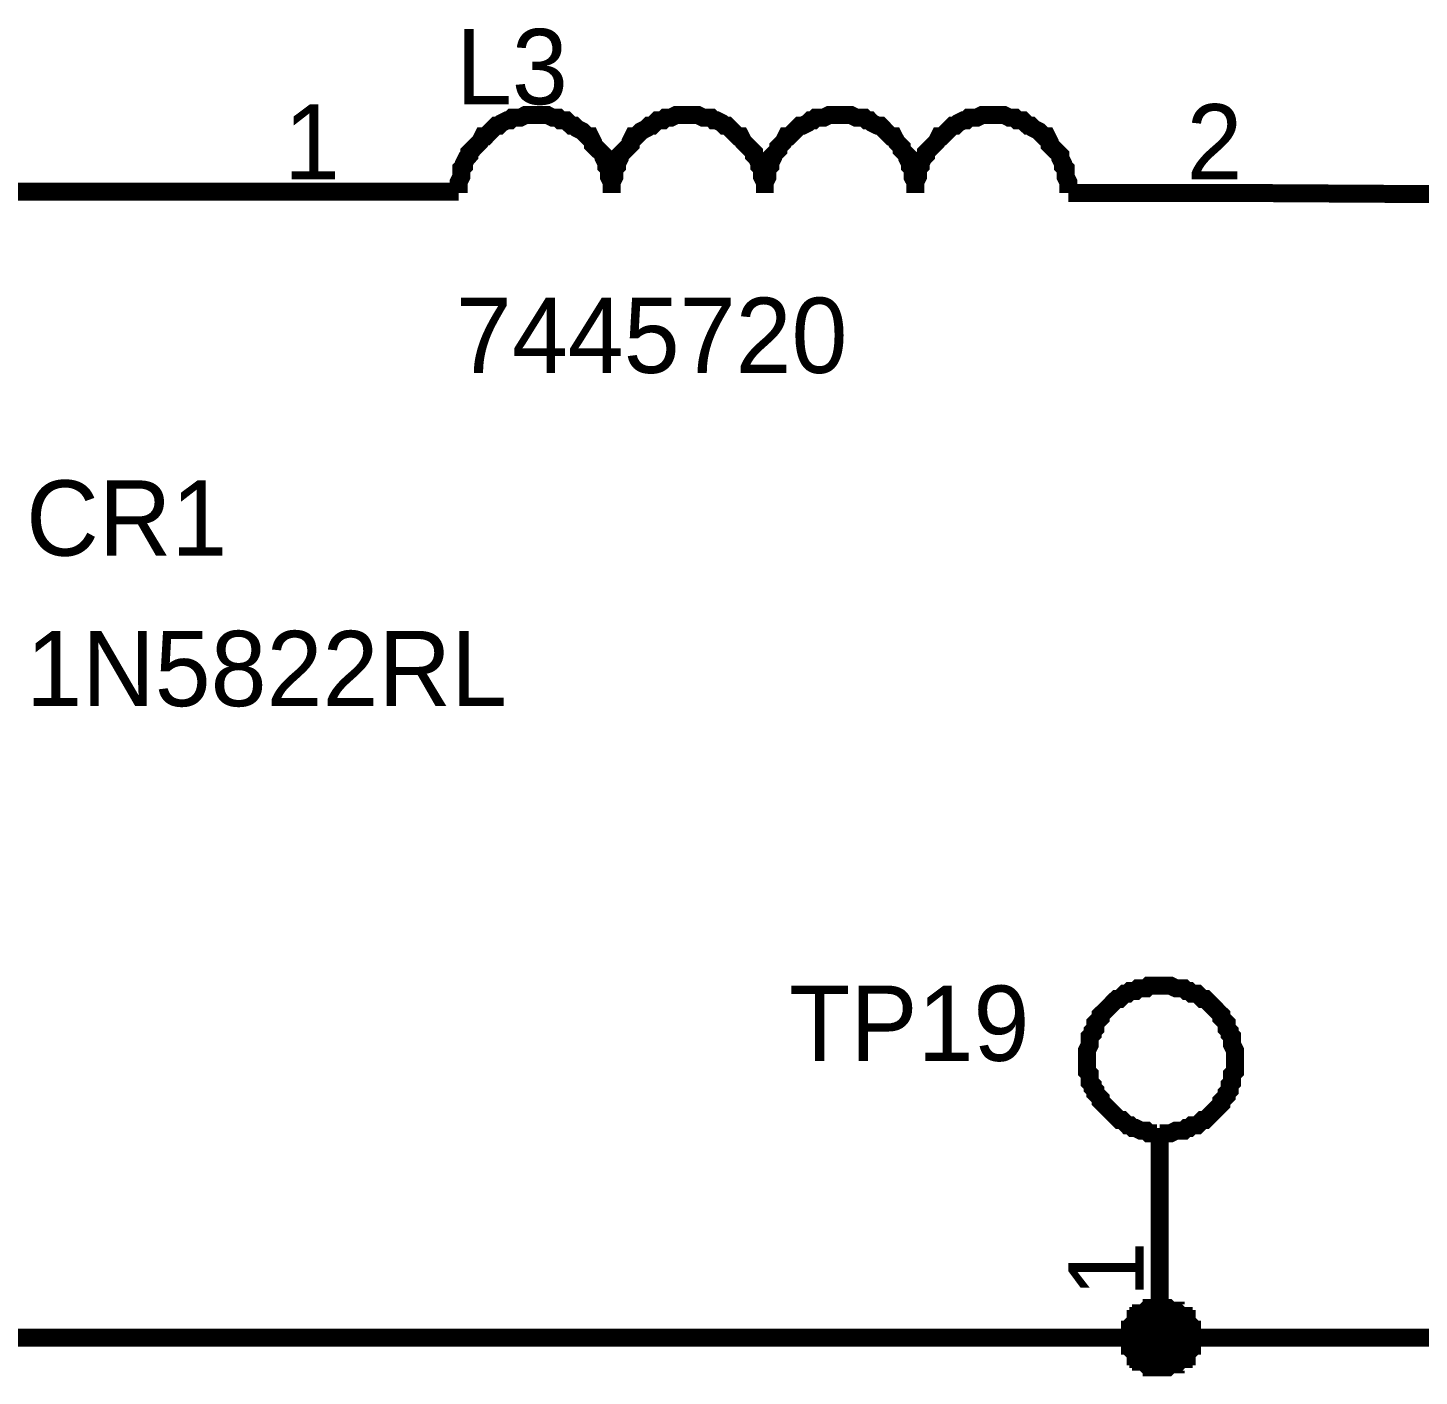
# Model space of a CAD drawing. Header units: millimetres. Extents: x 0 to 800, y 0 to 567.
# Drawn here: x 726.12 to 749.33, y 364.23 to 386.71 of the extents above; entities that cross this region are included whole.
import ezdxf

# ---------------------------------------------------------------- set-up
doc = ezdxf.new("R2010")
doc.units = ezdxf.units.MM
doc.layers.add('Sheet', color=255, linetype='Continuous')

msp = doc.modelspace()

# ---------------------------------------------------------------- linework, layer by layer
at = {"layer": 'Sheet'}
for points, const_width in [([(734.605, 385.259), (734.56, 385.259), (734.47, 385.259), (734.425, 385.259), (734.336, 385.214), (734.291, 385.214), (734.202, 385.214), (734.157, 385.169), (734.112, 385.169), (734.022, 385.124), (733.978, 385.08), (733.933, 385.08), (733.888, 385.035), (733.843, 384.99), (733.798, 384.945), (733.754, 384.9), (733.709, 384.9), (733.664, 384.811), (733.619, 384.766), (733.574, 384.721), (733.53, 384.676), (733.485, 384.632), (733.485, 384.587), (733.44, 384.542), (733.395, 384.452), (733.395, 384.408), (733.35, 384.363), (733.35, 384.273), (733.35, 384.228), (733.306, 384.139), (733.306, 384.094), (733.306, 384.004), (733.306, 383.96)], 0.3), ([(735.859, 383.96), (735.859, 384.004), (735.859, 384.094), (735.859, 384.139), (735.814, 384.228), (735.814, 384.273), (735.814, 384.363), (735.769, 384.408), (735.769, 384.452), (735.725, 384.542), (735.725, 384.587), (735.68, 384.632), (735.635, 384.676), (735.59, 384.721), (735.545, 384.766), (735.545, 384.811), (735.501, 384.9), (735.456, 384.9), (735.411, 384.945), (735.366, 384.99), (735.277, 385.035), (735.232, 385.08), (735.187, 385.08), (735.142, 385.124), (735.097, 385.169), (735.008, 385.169), (734.963, 385.214), (734.918, 385.214), (734.873, 385.214), (734.784, 385.259), (734.739, 385.259), (734.649, 385.259), (734.605, 385.259)], 0.3), ([(734.605, 385.259), (734.605, 385.259), (734.605, 385.259), (734.605, 385.259), (734.605, 385.259), (734.605, 385.259), (734.605, 385.259), (734.605, 385.259), (734.605, 385.259), (734.605, 385.259), (734.605, 385.259), (734.605, 385.259), (734.605, 385.259), (734.605, 385.259), (734.605, 385.259), (734.605, 385.259), (734.605, 385.259), (734.605, 385.259), (734.605, 385.259), (734.605, 385.259), (734.605, 385.259), (734.605, 385.259), (734.605, 385.259), (734.605, 385.259), (734.605, 385.259), (734.605, 385.259), (734.605, 385.259), (734.605, 385.259), (734.605, 385.259), (734.605, 385.259), (734.605, 385.259), (734.605, 385.259), (734.605, 385.259)], 0.3), ([(737.113, 385.259), (737.069, 385.259), (736.979, 385.259), (736.934, 385.259), (736.845, 385.214), (736.8, 385.214), (736.755, 385.214), (736.71, 385.169), (736.621, 385.169), (736.576, 385.124), (736.531, 385.08), (736.486, 385.08), (736.441, 385.035), (736.352, 384.99), (736.307, 384.945), (736.262, 384.9), (736.217, 384.9), (736.173, 384.811), (736.173, 384.766), (736.128, 384.721), (736.083, 384.676), (736.038, 384.632), (735.993, 384.587), (735.993, 384.542), (735.949, 384.452), (735.949, 384.408), (735.904, 384.363), (735.904, 384.273), (735.904, 384.228), (735.859, 384.139), (735.859, 384.094), (735.859, 384.004), (735.859, 383.96)], 0.3), ([(738.413, 383.96), (738.413, 384.004), (738.413, 384.094), (738.413, 384.139), (738.368, 384.228), (738.368, 384.273), (738.368, 384.363), (738.323, 384.408), (738.323, 384.452), (738.278, 384.542), (738.233, 384.587), (738.233, 384.632), (738.189, 384.676), (738.144, 384.721), (738.099, 384.766), (738.054, 384.811), (738.009, 384.9), (737.965, 384.9), (737.92, 384.945), (737.875, 384.99), (737.83, 385.035), (737.785, 385.08), (737.741, 385.08), (737.696, 385.124), (737.606, 385.169), (737.561, 385.169), (737.517, 385.214), (737.427, 385.214), (737.382, 385.214), (737.293, 385.259), (737.248, 385.259), (737.158, 385.259), (737.113, 385.259)], 0.3), ([(737.113, 385.259), (737.113, 385.259), (737.113, 385.259), (737.113, 385.259), (737.113, 385.259), (737.113, 385.259), (737.113, 385.259), (737.113, 385.259), (737.113, 385.259), (737.113, 385.259), (737.113, 385.259), (737.113, 385.259), (737.113, 385.259), (737.113, 385.259), (737.113, 385.259), (737.113, 385.259), (737.113, 385.259), (737.113, 385.259), (737.113, 385.259), (737.113, 385.259), (737.113, 385.259), (737.113, 385.259), (737.113, 385.259), (737.113, 385.259), (737.113, 385.259), (737.113, 385.259), (737.113, 385.259), (737.113, 385.259), (737.113, 385.259), (737.113, 385.259), (737.113, 385.259), (737.113, 385.259), (737.113, 385.259)], 0.3), ([(739.667, 385.259), (739.622, 385.259), (739.533, 385.259), (739.488, 385.259), (739.398, 385.214), (739.353, 385.214), (739.264, 385.214), (739.219, 385.169), (739.174, 385.169), (739.129, 385.124), (739.04, 385.08), (738.995, 385.08), (738.95, 385.035), (738.905, 384.99), (738.861, 384.945), (738.816, 384.9), (738.771, 384.9), (738.726, 384.811), (738.681, 384.766), (738.637, 384.721), (738.637, 384.676), (738.592, 384.632), (738.547, 384.587), (738.547, 384.542), (738.502, 384.452), (738.502, 384.408), (738.457, 384.363), (738.457, 384.273), (738.457, 384.228), (738.413, 384.139), (738.413, 384.094), (738.413, 384.004), (738.413, 383.96)], 0.3), ([(740.921, 383.96), (740.921, 384.004), (740.921, 384.094), (740.921, 384.139), (740.876, 384.228), (740.876, 384.273), (740.876, 384.363), (740.832, 384.408), (740.832, 384.452), (740.787, 384.542), (740.787, 384.587), (740.742, 384.632), (740.697, 384.676), (740.697, 384.721), (740.652, 384.766), (740.608, 384.811), (740.563, 384.9), (740.518, 384.9), (740.473, 384.945), (740.428, 384.99), (740.384, 385.035), (740.339, 385.08), (740.294, 385.08), (740.204, 385.124), (740.16, 385.169), (740.115, 385.169), (740.07, 385.214), (739.981, 385.214), (739.936, 385.214), (739.846, 385.259), (739.801, 385.259), (739.712, 385.259), (739.667, 385.259)], 0.3), ([(739.667, 385.259), (739.667, 385.259), (739.667, 385.259), (739.667, 385.259), (739.667, 385.259), (739.667, 385.259), (739.667, 385.259), (739.667, 385.259), (739.667, 385.259), (739.667, 385.259), (739.667, 385.259), (739.667, 385.259), (739.667, 385.259), (739.667, 385.259), (739.667, 385.259), (739.667, 385.259), (739.667, 385.259), (739.667, 385.259), (739.667, 385.259), (739.667, 385.259), (739.667, 385.259), (739.667, 385.259), (739.667, 385.259), (739.667, 385.259), (739.667, 385.259), (739.667, 385.259), (739.667, 385.259), (739.667, 385.259), (739.667, 385.259), (739.667, 385.259), (739.667, 385.259), (739.667, 385.259), (739.667, 385.259)], 0.3), ([(742.22, 385.259), (742.176, 385.259), (742.086, 385.259), (742.041, 385.259), (741.952, 385.214), (741.907, 385.214), (741.817, 385.214), (741.772, 385.169), (741.728, 385.169), (741.638, 385.124), (741.593, 385.08), (741.548, 385.08), (741.504, 385.035), (741.459, 384.99), (741.414, 384.945), (741.369, 384.9), (741.324, 384.9), (741.28, 384.811), (741.235, 384.766), (741.19, 384.721), (741.145, 384.676), (741.1, 384.632), (741.1, 384.587), (741.056, 384.542), (741.011, 384.452), (741.011, 384.408), (740.966, 384.363), (740.966, 384.273), (740.966, 384.228), (740.921, 384.139), (740.921, 384.094), (740.921, 384.004), (740.921, 383.96)], 0.3), ([(743.475, 383.96), (743.475, 384.004), (743.475, 384.094), (743.475, 384.139), (743.43, 384.228), (743.43, 384.273), (743.43, 384.363), (743.385, 384.408), (743.385, 384.452), (743.34, 384.542), (743.34, 384.587), (743.296, 384.632), (743.251, 384.676), (743.206, 384.721), (743.161, 384.766), (743.161, 384.811), (743.116, 384.9), (743.072, 384.9), (743.027, 384.945), (742.982, 384.99), (742.892, 385.035), (742.848, 385.08), (742.803, 385.08), (742.758, 385.124), (742.713, 385.169), (742.624, 385.169), (742.579, 385.214), (742.534, 385.214), (742.489, 385.214), (742.4, 385.259), (742.355, 385.259), (742.265, 385.259), (742.22, 385.259)], 0.3), ([(742.22, 385.259), (742.22, 385.259), (742.22, 385.259), (742.22, 385.259), (742.22, 385.259), (742.22, 385.259), (742.22, 385.259), (742.22, 385.259), (742.22, 385.259), (742.22, 385.259), (742.22, 385.259), (742.22, 385.259), (742.22, 385.259), (742.22, 385.259), (742.22, 385.259), (742.22, 385.259), (742.22, 385.259), (742.22, 385.259), (742.22, 385.259), (742.22, 385.259), (742.22, 385.259), (742.22, 385.259), (742.22, 385.259), (742.22, 385.259), (742.22, 385.259), (742.22, 385.259), (742.22, 385.259), (742.22, 385.259), (742.22, 385.259), (742.22, 385.259), (742.22, 385.259), (742.22, 385.259), (742.22, 385.259)], 0.3), ([(724.01, 383.982), (730.774, 383.982)], 0.3), ([(733.306, 383.982), (730.774, 383.982)], 0.3), ([(743.475, 383.96), (746.028, 383.96)], 0.3), ([(746.028, 383.96), (761.036, 383.87), (761.036, 373.253)], 0.3), ([(705.665, 378.898), (718.029, 378.898), (718.029, 364.876), (744.998, 364.876), (754.406, 364.876)], 0.3), ([(744.998, 370.744), (744.953, 370.744), (744.864, 370.744), (744.819, 370.744), (744.774, 370.7), (744.684, 370.7), (744.64, 370.7), (744.595, 370.655), (744.505, 370.655), (744.46, 370.61), (744.416, 370.61), (744.371, 370.565), (744.326, 370.52), (744.281, 370.52), (744.236, 370.476), (744.192, 370.431), (744.147, 370.386), (744.102, 370.341), (744.057, 370.296), (744.012, 370.252), (744.012, 370.207), (743.968, 370.162), (743.923, 370.117), (743.923, 370.028), (743.878, 369.983), (743.878, 369.938), (743.833, 369.893), (743.833, 369.804), (743.833, 369.759), (743.788, 369.669), (743.788, 369.624), (743.788, 369.535), (743.788, 369.49)], 0.3), ([(746.252, 369.49), (746.252, 369.535), (746.252, 369.624), (746.252, 369.669), (746.207, 369.759), (746.207, 369.804), (746.207, 369.893), (746.163, 369.938), (746.163, 369.983), (746.118, 370.028), (746.118, 370.117), (746.073, 370.162), (746.028, 370.207), (746.028, 370.252), (745.983, 370.296), (745.939, 370.341), (745.894, 370.386), (745.849, 370.431), (745.804, 370.476), (745.76, 370.52), (745.715, 370.52), (745.67, 370.565), (745.625, 370.61), (745.536, 370.61), (745.491, 370.655), (745.446, 370.655), (745.401, 370.7), (745.312, 370.7), (745.267, 370.7), (745.177, 370.744), (745.132, 370.744), (745.043, 370.744), (744.998, 370.744)], 0.3), ([(743.788, 369.49), (743.788, 369.445), (743.788, 369.356), (743.788, 369.311), (743.833, 369.266), (743.833, 369.221), (743.833, 369.132), (743.878, 369.087), (743.878, 369.042), (743.923, 368.997), (743.923, 368.952), (743.968, 368.908), (744.012, 368.863), (744.012, 368.818), (744.057, 368.773), (744.102, 368.728), (744.147, 368.684), (744.192, 368.639), (744.236, 368.594), (744.281, 368.549), (744.326, 368.505), (744.371, 368.505), (744.416, 368.46), (744.46, 368.415), (744.505, 368.415), (744.55, 368.37), (744.595, 368.37), (744.684, 368.325), (744.729, 368.325), (744.774, 368.325), (744.819, 368.281), (744.908, 368.281), (744.953, 368.281)], 0.3), ([(744.998, 368.281), (745.043, 368.281), (745.132, 368.281), (745.177, 368.281), (745.267, 368.325), (745.312, 368.325), (745.401, 368.325), (745.446, 368.37), (745.491, 368.37), (745.536, 368.415), (745.625, 368.415), (745.67, 368.46), (745.715, 368.505), (745.76, 368.505), (745.804, 368.549), (745.849, 368.594), (745.894, 368.639), (745.939, 368.684), (745.983, 368.728), (746.028, 368.773), (746.028, 368.818), (746.073, 368.863), (746.118, 368.908), (746.118, 368.952), (746.163, 368.997), (746.163, 369.087), (746.207, 369.132), (746.207, 369.176), (746.207, 369.266), (746.252, 369.311), (746.252, 369.356), (746.252, 369.445), (746.252, 369.49)], 0.3), ([(744.998, 368.37), (744.998, 364.876)], 0.3), ([(744.505, 364.876), (744.505, 364.921), (744.505, 364.921), (744.505, 364.965), (744.505, 364.965), (744.505, 365.01), (744.55, 365.01), (744.55, 365.055), (744.55, 365.055), (744.55, 365.1), (744.55, 365.1), (744.595, 365.145), (744.595, 365.145), (744.595, 365.189), (744.64, 365.189), (744.64, 365.189), (744.64, 365.234), (744.684, 365.234), (744.684, 365.234), (744.684, 365.279), (744.729, 365.279), (744.729, 365.279), (744.774, 365.324), (744.774, 365.324), (744.819, 365.324), (744.819, 365.324), (744.864, 365.324), (744.864, 365.369), (744.908, 365.369), (744.908, 365.369), (744.953, 365.369), (744.953, 365.369), (744.998, 365.369)], 0.3), ([(744.505, 364.876), (744.505, 364.921), (744.505, 364.921), (744.505, 364.965), (744.505, 364.965), (744.505, 365.01), (744.55, 365.01), (744.55, 365.055), (744.55, 365.055), (744.55, 365.1), (744.55, 365.1), (744.595, 365.145), (744.595, 365.145), (744.595, 365.189), (744.64, 365.189), (744.64, 365.189), (744.64, 365.234), (744.684, 365.234), (744.684, 365.234), (744.684, 365.279), (744.729, 365.279), (744.729, 365.279), (744.774, 365.324), (744.774, 365.324), (744.819, 365.324), (744.819, 365.324), (744.864, 365.324), (744.864, 365.369), (744.908, 365.369), (744.908, 365.369), (744.953, 365.369), (744.953, 365.369), (744.998, 365.369)], 0.3), ([(744.505, 364.876), (744.505, 364.921), (744.505, 364.921), (744.505, 364.965), (744.505, 364.965), (744.505, 365.01), (744.55, 365.01), (744.55, 365.055), (744.55, 365.055), (744.55, 365.1), (744.55, 365.1), (744.595, 365.145), (744.595, 365.145), (744.595, 365.189), (744.64, 365.189), (744.64, 365.189), (744.64, 365.234), (744.684, 365.234), (744.684, 365.234), (744.684, 365.279), (744.729, 365.279), (744.729, 365.279), (744.774, 365.324), (744.774, 365.324), (744.819, 365.324), (744.819, 365.324), (744.864, 365.324), (744.864, 365.369), (744.908, 365.369), (744.908, 365.369), (744.953, 365.369), (744.953, 365.369), (744.998, 365.369)], 0.3), ([(744.505, 364.876), (744.505, 364.921), (744.505, 364.921), (744.505, 364.965), (744.505, 364.965), (744.505, 365.01), (744.55, 365.01), (744.55, 365.055), (744.55, 365.055), (744.55, 365.1), (744.55, 365.1), (744.595, 365.145), (744.595, 365.145), (744.595, 365.189), (744.64, 365.189), (744.64, 365.189), (744.64, 365.234), (744.684, 365.234), (744.684, 365.234), (744.684, 365.279), (744.729, 365.279), (744.729, 365.279), (744.774, 365.324), (744.774, 365.324), (744.819, 365.324), (744.819, 365.324), (744.864, 365.324), (744.864, 365.369), (744.908, 365.369), (744.908, 365.369), (744.953, 365.369), (744.953, 365.369), (744.998, 365.369)], 0.3), ([(744.505, 364.876), (744.505, 364.921), (744.505, 364.921), (744.505, 364.965), (744.505, 364.965), (744.505, 365.01), (744.55, 365.01), (744.55, 365.055), (744.55, 365.055), (744.55, 365.1), (744.55, 365.1), (744.595, 365.145), (744.595, 365.145), (744.595, 365.189), (744.64, 365.189), (744.64, 365.189), (744.64, 365.234), (744.684, 365.234), (744.684, 365.234), (744.684, 365.279), (744.729, 365.279), (744.729, 365.279), (744.774, 365.324), (744.774, 365.324), (744.819, 365.324), (744.819, 365.324), (744.864, 365.324), (744.864, 365.369), (744.908, 365.369), (744.908, 365.369), (744.953, 365.369), (744.953, 365.369), (744.998, 365.369)], 0.3), ([(744.998, 365.369), (744.998, 365.369)], 0.3), ([(744.998, 365.369), (745.043, 365.369), (745.043, 365.369), (745.088, 365.369), (745.132, 365.369), (745.132, 365.369), (745.177, 365.324), (745.177, 365.324), (745.222, 365.324), (745.222, 365.324), (745.267, 365.324), (745.267, 365.279), (745.312, 365.279), (745.312, 365.279), (745.356, 365.234), (745.356, 365.234), (745.401, 365.234), (745.401, 365.189), (745.401, 365.189), (745.446, 365.189), (745.446, 365.145), (745.446, 365.145), (745.491, 365.1), (745.491, 365.1), (745.491, 365.055), (745.491, 365.055), (745.491, 365.01), (745.536, 365.01), (745.536, 364.965), (745.536, 364.965), (745.536, 364.921), (745.536, 364.921), (745.536, 364.876)], 0.3), ([(744.998, 365.369), (744.998, 365.369)], 0.3), ([(744.998, 365.369), (745.043, 365.369), (745.043, 365.369), (745.088, 365.369), (745.132, 365.369), (745.132, 365.369), (745.177, 365.324), (745.177, 365.324), (745.222, 365.324), (745.222, 365.324), (745.267, 365.324), (745.267, 365.279), (745.312, 365.279), (745.312, 365.279), (745.356, 365.234), (745.356, 365.234), (745.401, 365.234), (745.401, 365.189), (745.401, 365.189), (745.446, 365.189), (745.446, 365.145), (745.446, 365.145), (745.491, 365.1), (745.491, 365.1), (745.491, 365.055), (745.491, 365.055), (745.491, 365.01), (745.536, 365.01), (745.536, 364.965), (745.536, 364.965), (745.536, 364.921), (745.536, 364.921), (745.536, 364.876)], 0.3), ([(744.998, 365.369), (744.998, 365.369)], 0.3), ([(744.998, 365.369), (745.043, 365.369), (745.043, 365.369), (745.088, 365.369), (745.132, 365.369), (745.132, 365.369), (745.177, 365.324), (745.177, 365.324), (745.222, 365.324), (745.222, 365.324), (745.267, 365.324), (745.267, 365.279), (745.312, 365.279), (745.312, 365.279), (745.356, 365.234), (745.356, 365.234), (745.401, 365.234), (745.401, 365.189), (745.401, 365.189), (745.446, 365.189), (745.446, 365.145), (745.446, 365.145), (745.491, 365.1), (745.491, 365.1), (745.491, 365.055), (745.491, 365.055), (745.491, 365.01), (745.536, 365.01), (745.536, 364.965), (745.536, 364.965), (745.536, 364.921), (745.536, 364.921), (745.536, 364.876)], 0.3), ([(744.998, 365.369), (744.998, 365.369)], 0.3), ([(744.998, 365.369), (745.043, 365.369), (745.043, 365.369), (745.088, 365.369), (745.132, 365.369), (745.132, 365.369), (745.177, 365.324), (745.177, 365.324), (745.222, 365.324), (745.222, 365.324), (745.267, 365.324), (745.267, 365.279), (745.312, 365.279), (745.312, 365.279), (745.356, 365.234), (745.356, 365.234), (745.401, 365.234), (745.401, 365.189), (745.401, 365.189), (745.446, 365.189), (745.446, 365.145), (745.446, 365.145), (745.491, 365.1), (745.491, 365.1), (745.491, 365.055), (745.491, 365.055), (745.491, 365.01), (745.536, 365.01), (745.536, 364.965), (745.536, 364.965), (745.536, 364.921), (745.536, 364.921), (745.536, 364.876)], 0.3), ([(744.998, 365.369), (744.998, 365.369)], 0.3), ([(744.998, 365.369), (745.043, 365.369), (745.043, 365.369), (745.088, 365.369), (745.132, 365.369), (745.132, 365.369), (745.177, 365.324), (745.177, 365.324), (745.222, 365.324), (745.222, 365.324), (745.267, 365.324), (745.267, 365.279), (745.312, 365.279), (745.312, 365.279), (745.356, 365.234), (745.356, 365.234), (745.401, 365.234), (745.401, 365.189), (745.401, 365.189), (745.446, 365.189), (745.446, 365.145), (745.446, 365.145), (745.491, 365.1), (745.491, 365.1), (745.491, 365.055), (745.491, 365.055), (745.491, 365.01), (745.536, 365.01), (745.536, 364.965), (745.536, 364.965), (745.536, 364.921), (745.536, 364.921), (745.536, 364.876)], 0.3), ([(744.505, 364.876), (744.505, 364.921), (744.505, 364.921), (744.505, 364.965), (744.505, 364.965), (744.505, 365.01), (744.55, 365.01), (744.55, 365.055), (744.55, 365.055), (744.55, 365.1), (744.55, 365.1), (744.595, 365.145), (744.595, 365.145), (744.595, 365.189), (744.64, 365.189), (744.64, 365.189), (744.64, 365.234), (744.684, 365.234), (744.684, 365.234), (744.684, 365.279), (744.729, 365.279), (744.729, 365.279), (744.774, 365.324), (744.774, 365.324), (744.819, 365.324), (744.819, 365.324), (744.864, 365.324), (744.864, 365.369), (744.908, 365.369), (744.908, 365.369), (744.953, 365.369), (744.953, 365.369), (744.998, 365.369)], 0.0991), ([(744.505, 364.876), (744.505, 364.921), (744.505, 364.921), (744.505, 364.965), (744.505, 364.965), (744.505, 365.01), (744.55, 365.01), (744.55, 365.055), (744.55, 365.055), (744.55, 365.1), (744.55, 365.1), (744.595, 365.145), (744.595, 365.145), (744.595, 365.189), (744.64, 365.189), (744.64, 365.189), (744.64, 365.234), (744.684, 365.234), (744.684, 365.234), (744.684, 365.279), (744.729, 365.279), (744.729, 365.279), (744.774, 365.324), (744.774, 365.324), (744.819, 365.324), (744.819, 365.324), (744.864, 365.324), (744.864, 365.369), (744.908, 365.369), (744.908, 365.369), (744.953, 365.369), (744.953, 365.369), (744.998, 365.369)], 0.0991), ([(744.505, 364.876), (744.505, 364.921), (744.505, 364.921), (744.505, 364.965), (744.505, 364.965), (744.505, 365.01), (744.55, 365.01), (744.55, 365.055), (744.55, 365.055), (744.55, 365.1), (744.55, 365.1), (744.595, 365.145), (744.595, 365.145), (744.595, 365.189), (744.64, 365.189), (744.64, 365.189), (744.64, 365.234), (744.684, 365.234), (744.684, 365.234), (744.684, 365.279), (744.729, 365.279), (744.729, 365.279), (744.774, 365.324), (744.774, 365.324), (744.819, 365.324), (744.819, 365.324), (744.864, 365.324), (744.864, 365.369), (744.908, 365.369), (744.908, 365.369), (744.953, 365.369), (744.953, 365.369), (744.998, 365.369)], 0.0991), ([(744.505, 364.876), (744.505, 364.921), (744.505, 364.921), (744.505, 364.965), (744.505, 364.965), (744.505, 365.01), (744.55, 365.01), (744.55, 365.055), (744.55, 365.055), (744.55, 365.1), (744.55, 365.1), (744.595, 365.145), (744.595, 365.145), (744.595, 365.189), (744.64, 365.189), (744.64, 365.189), (744.64, 365.234), (744.684, 365.234), (744.684, 365.234), (744.684, 365.279), (744.729, 365.279), (744.729, 365.279), (744.774, 365.324), (744.774, 365.324), (744.819, 365.324), (744.819, 365.324), (744.864, 365.324), (744.864, 365.369), (744.908, 365.369), (744.908, 365.369), (744.953, 365.369), (744.953, 365.369), (744.998, 365.369)], 0.0991), ([(744.505, 364.876), (744.505, 364.921), (744.505, 364.921), (744.505, 364.965), (744.505, 364.965), (744.505, 365.01), (744.55, 365.01), (744.55, 365.055), (744.55, 365.055), (744.55, 365.1), (744.55, 365.1), (744.595, 365.145), (744.595, 365.145), (744.595, 365.189), (744.64, 365.189), (744.64, 365.189), (744.64, 365.234), (744.684, 365.234), (744.684, 365.234), (744.684, 365.279), (744.729, 365.279), (744.729, 365.279), (744.774, 365.324), (744.774, 365.324), (744.819, 365.324), (744.819, 365.324), (744.864, 365.324), (744.864, 365.369), (744.908, 365.369), (744.908, 365.369), (744.953, 365.369), (744.953, 365.369), (744.998, 365.369)], 0.0991), ([(744.998, 365.369), (744.998, 365.369)], 0.0991), ([(744.998, 365.369), (745.043, 365.369), (745.043, 365.369), (745.088, 365.369), (745.132, 365.369), (745.132, 365.369), (745.177, 365.324), (745.177, 365.324), (745.222, 365.324), (745.222, 365.324), (745.267, 365.324), (745.267, 365.279), (745.312, 365.279), (745.312, 365.279), (745.356, 365.234), (745.356, 365.234), (745.401, 365.234), (745.401, 365.189), (745.401, 365.189), (745.446, 365.189), (745.446, 365.145), (745.446, 365.145), (745.491, 365.1), (745.491, 365.1), (745.491, 365.055), (745.491, 365.055), (745.491, 365.01), (745.536, 365.01), (745.536, 364.965), (745.536, 364.965), (745.536, 364.921), (745.536, 364.921), (745.536, 364.876)], 0.0991), ([(744.998, 365.369), (744.998, 365.369)], 0.0991), ([(744.998, 365.369), (745.043, 365.369), (745.043, 365.369), (745.088, 365.369), (745.132, 365.369), (745.132, 365.369), (745.177, 365.324), (745.177, 365.324), (745.222, 365.324), (745.222, 365.324), (745.267, 365.324), (745.267, 365.279), (745.312, 365.279), (745.312, 365.279), (745.356, 365.234), (745.356, 365.234), (745.401, 365.234), (745.401, 365.189), (745.401, 365.189), (745.446, 365.189), (745.446, 365.145), (745.446, 365.145), (745.491, 365.1), (745.491, 365.1), (745.491, 365.055), (745.491, 365.055), (745.491, 365.01), (745.536, 365.01), (745.536, 364.965), (745.536, 364.965), (745.536, 364.921), (745.536, 364.921), (745.536, 364.876)], 0.0991), ([(744.998, 365.369), (744.998, 365.369)], 0.0991), ([(744.998, 365.369), (745.043, 365.369), (745.043, 365.369), (745.088, 365.369), (745.132, 365.369), (745.132, 365.369), (745.177, 365.324), (745.177, 365.324), (745.222, 365.324), (745.222, 365.324), (745.267, 365.324), (745.267, 365.279), (745.312, 365.279), (745.312, 365.279), (745.356, 365.234), (745.356, 365.234), (745.401, 365.234), (745.401, 365.189), (745.401, 365.189), (745.446, 365.189), (745.446, 365.145), (745.446, 365.145), (745.491, 365.1), (745.491, 365.1), (745.491, 365.055), (745.491, 365.055), (745.491, 365.01), (745.536, 365.01), (745.536, 364.965), (745.536, 364.965), (745.536, 364.921), (745.536, 364.921), (745.536, 364.876)], 0.0991), ([(744.998, 365.369), (744.998, 365.369)], 0.0991), ([(744.998, 365.369), (745.043, 365.369), (745.043, 365.369), (745.088, 365.369), (745.132, 365.369), (745.132, 365.369), (745.177, 365.324), (745.177, 365.324), (745.222, 365.324), (745.222, 365.324), (745.267, 365.324), (745.267, 365.279), (745.312, 365.279), (745.312, 365.279), (745.356, 365.234), (745.356, 365.234), (745.401, 365.234), (745.401, 365.189), (745.401, 365.189), (745.446, 365.189), (745.446, 365.145), (745.446, 365.145), (745.491, 365.1), (745.491, 365.1), (745.491, 365.055), (745.491, 365.055), (745.491, 365.01), (745.536, 365.01), (745.536, 364.965), (745.536, 364.965), (745.536, 364.921), (745.536, 364.921), (745.536, 364.876)], 0.0991), ([(744.998, 365.369), (744.998, 365.369)], 0.0991), ([(744.998, 365.369), (745.043, 365.369), (745.043, 365.369), (745.088, 365.369), (745.132, 365.369), (745.132, 365.369), (745.177, 365.324), (745.177, 365.324), (745.222, 365.324), (745.222, 365.324), (745.267, 365.324), (745.267, 365.279), (745.312, 365.279), (745.312, 365.279), (745.356, 365.234), (745.356, 365.234), (745.401, 365.234), (745.401, 365.189), (745.401, 365.189), (745.446, 365.189), (745.446, 365.145), (745.446, 365.145), (745.491, 365.1), (745.491, 365.1), (745.491, 365.055), (745.491, 365.055), (745.491, 365.01), (745.536, 365.01), (745.536, 364.965), (745.536, 364.965), (745.536, 364.921), (745.536, 364.921), (745.536, 364.876)], 0.0991), ([(744.998, 364.383), (744.953, 364.383), (744.953, 364.383), (744.908, 364.383), (744.908, 364.383), (744.864, 364.383), (744.864, 364.428), (744.819, 364.428), (744.819, 364.428), (744.774, 364.428), (744.774, 364.428), (744.729, 364.473), (744.729, 364.473), (744.684, 364.473), (744.684, 364.518), (744.684, 364.518), (744.64, 364.518), (744.64, 364.562), (744.64, 364.562), (744.595, 364.562), (744.595, 364.607), (744.595, 364.607), (744.55, 364.652), (744.55, 364.652), (744.55, 364.697), (744.55, 364.697), (744.55, 364.742), (744.505, 364.742), (744.505, 364.786), (744.505, 364.786), (744.505, 364.831), (744.505, 364.831), (744.505, 364.876)], 0.3), ([(744.505, 364.876), (744.505, 364.876)], 0.3), ([(744.998, 364.383), (744.953, 364.383), (744.953, 364.383), (744.908, 364.383), (744.908, 364.383), (744.864, 364.383), (744.864, 364.428), (744.819, 364.428), (744.819, 364.428), (744.774, 364.428), (744.774, 364.428), (744.729, 364.473), (744.729, 364.473), (744.684, 364.473), (744.684, 364.518), (744.684, 364.518), (744.64, 364.518), (744.64, 364.562), (744.64, 364.562), (744.595, 364.562), (744.595, 364.607), (744.595, 364.607), (744.55, 364.652), (744.55, 364.652), (744.55, 364.697), (744.55, 364.697), (744.55, 364.742), (744.505, 364.742), (744.505, 364.786), (744.505, 364.786), (744.505, 364.831), (744.505, 364.831), (744.505, 364.876)], 0.3), ([(744.505, 364.876), (744.505, 364.876)], 0.3), ([(744.998, 364.383), (744.953, 364.383), (744.953, 364.383), (744.908, 364.383), (744.908, 364.383), (744.864, 364.383), (744.864, 364.428), (744.819, 364.428), (744.819, 364.428), (744.774, 364.428), (744.774, 364.428), (744.729, 364.473), (744.729, 364.473), (744.684, 364.473), (744.684, 364.518), (744.684, 364.518), (744.64, 364.518), (744.64, 364.562), (744.64, 364.562), (744.595, 364.562), (744.595, 364.607), (744.595, 364.607), (744.55, 364.652), (744.55, 364.652), (744.55, 364.697), (744.55, 364.697), (744.55, 364.742), (744.505, 364.742), (744.505, 364.786), (744.505, 364.786), (744.505, 364.831), (744.505, 364.831), (744.505, 364.876)], 0.3), ([(744.505, 364.876), (744.505, 364.876)], 0.3), ([(744.998, 364.383), (744.953, 364.383), (744.953, 364.383), (744.908, 364.383), (744.908, 364.383), (744.864, 364.383), (744.864, 364.428), (744.819, 364.428), (744.819, 364.428), (744.774, 364.428), (744.774, 364.428), (744.729, 364.473), (744.729, 364.473), (744.684, 364.473), (744.684, 364.518), (744.684, 364.518), (744.64, 364.518), (744.64, 364.562), (744.64, 364.562), (744.595, 364.562), (744.595, 364.607), (744.595, 364.607), (744.55, 364.652), (744.55, 364.652), (744.55, 364.697), (744.55, 364.697), (744.55, 364.742), (744.505, 364.742), (744.505, 364.786), (744.505, 364.786), (744.505, 364.831), (744.505, 364.831), (744.505, 364.876)], 0.3), ([(744.505, 364.876), (744.505, 364.876)], 0.3), ([(744.998, 364.383), (744.953, 364.383), (744.953, 364.383), (744.908, 364.383), (744.908, 364.383), (744.864, 364.383), (744.864, 364.428), (744.819, 364.428), (744.819, 364.428), (744.774, 364.428), (744.774, 364.428), (744.729, 364.473), (744.729, 364.473), (744.684, 364.473), (744.684, 364.518), (744.684, 364.518), (744.64, 364.518), (744.64, 364.562), (744.64, 364.562), (744.595, 364.562), (744.595, 364.607), (744.595, 364.607), (744.55, 364.652), (744.55, 364.652), (744.55, 364.697), (744.55, 364.697), (744.55, 364.742), (744.505, 364.742), (744.505, 364.786), (744.505, 364.786), (744.505, 364.831), (744.505, 364.831), (744.505, 364.876)], 0.3), ([(744.505, 364.876), (744.505, 364.876)], 0.3), ([(745.536, 364.876), (745.536, 364.831), (745.536, 364.831), (745.536, 364.786), (745.536, 364.786), (745.536, 364.742), (745.491, 364.742), (745.491, 364.697), (745.491, 364.697), (745.491, 364.652), (745.491, 364.652), (745.446, 364.607), (745.446, 364.607), (745.446, 364.562), (745.401, 364.562), (745.401, 364.562), (745.401, 364.518), (745.356, 364.518), (745.356, 364.518), (745.312, 364.473), (745.312, 364.473), (745.267, 364.473), (745.267, 364.428), (745.222, 364.428), (745.222, 364.428), (745.177, 364.428), (745.177, 364.428), (745.132, 364.383), (745.132, 364.383), (745.088, 364.383), (745.043, 364.383), (745.043, 364.383), (744.998, 364.383)], 0.3), ([(745.536, 364.876), (745.536, 364.831), (745.536, 364.831), (745.536, 364.786), (745.536, 364.786), (745.536, 364.742), (745.491, 364.742), (745.491, 364.697), (745.491, 364.697), (745.491, 364.652), (745.491, 364.652), (745.446, 364.607), (745.446, 364.607), (745.446, 364.562), (745.401, 364.562), (745.401, 364.562), (745.401, 364.518), (745.356, 364.518), (745.356, 364.518), (745.312, 364.473), (745.312, 364.473), (745.267, 364.473), (745.267, 364.428), (745.222, 364.428), (745.222, 364.428), (745.177, 364.428), (745.177, 364.428), (745.132, 364.383), (745.132, 364.383), (745.088, 364.383), (745.043, 364.383), (745.043, 364.383), (744.998, 364.383)], 0.3), ([(745.536, 364.876), (745.536, 364.831), (745.536, 364.831), (745.536, 364.786), (745.536, 364.786), (745.536, 364.742), (745.491, 364.742), (745.491, 364.697), (745.491, 364.697), (745.491, 364.652), (745.491, 364.652), (745.446, 364.607), (745.446, 364.607), (745.446, 364.562), (745.401, 364.562), (745.401, 364.562), (745.401, 364.518), (745.356, 364.518), (745.356, 364.518), (745.312, 364.473), (745.312, 364.473), (745.267, 364.473), (745.267, 364.428), (745.222, 364.428), (745.222, 364.428), (745.177, 364.428), (745.177, 364.428), (745.132, 364.383), (745.132, 364.383), (745.088, 364.383), (745.043, 364.383), (745.043, 364.383), (744.998, 364.383)], 0.3), ([(745.536, 364.876), (745.536, 364.831), (745.536, 364.831), (745.536, 364.786), (745.536, 364.786), (745.536, 364.742), (745.491, 364.742), (745.491, 364.697), (745.491, 364.697), (745.491, 364.652), (745.491, 364.652), (745.446, 364.607), (745.446, 364.607), (745.446, 364.562), (745.401, 364.562), (745.401, 364.562), (745.401, 364.518), (745.356, 364.518), (745.356, 364.518), (745.312, 364.473), (745.312, 364.473), (745.267, 364.473), (745.267, 364.428), (745.222, 364.428), (745.222, 364.428), (745.177, 364.428), (745.177, 364.428), (745.132, 364.383), (745.132, 364.383), (745.088, 364.383), (745.043, 364.383), (745.043, 364.383), (744.998, 364.383)], 0.3), ([(745.536, 364.876), (745.536, 364.831), (745.536, 364.831), (745.536, 364.786), (745.536, 364.786), (745.536, 364.742), (745.491, 364.742), (745.491, 364.697), (745.491, 364.697), (745.491, 364.652), (745.491, 364.652), (745.446, 364.607), (745.446, 364.607), (745.446, 364.562), (745.401, 364.562), (745.401, 364.562), (745.401, 364.518), (745.356, 364.518), (745.356, 364.518), (745.312, 364.473), (745.312, 364.473), (745.267, 364.473), (745.267, 364.428), (745.222, 364.428), (745.222, 364.428), (745.177, 364.428), (745.177, 364.428), (745.132, 364.383), (745.132, 364.383), (745.088, 364.383), (745.043, 364.383), (745.043, 364.383), (744.998, 364.383)], 0.3), ([(745.536, 364.876), (745.536, 364.876), (745.536, 364.876), (745.536, 364.876), (745.536, 364.876), (745.536, 364.876), (745.536, 364.876), (745.536, 364.876), (745.536, 364.876), (745.536, 364.876), (745.536, 364.876), (745.536, 364.876), (745.536, 364.876), (745.536, 364.876), (745.536, 364.876), (745.536, 364.876), (745.536, 364.876), (745.536, 364.876), (745.536, 364.876), (745.536, 364.876), (745.536, 364.876), (745.536, 364.876), (745.536, 364.876), (745.536, 364.876), (745.536, 364.876), (745.536, 364.876), (745.536, 364.876), (745.536, 364.876), (745.536, 364.876), (745.536, 364.876), (745.536, 364.876), (745.536, 364.876), (745.536, 364.876)], 0.3), ([(745.536, 364.876), (745.536, 364.876)], 0.3), ([(745.536, 364.876), (745.536, 364.876), (745.536, 364.876), (745.536, 364.876), (745.536, 364.876), (745.536, 364.876), (745.536, 364.876), (745.536, 364.876), (745.536, 364.876), (745.536, 364.876), (745.536, 364.876), (745.536, 364.876), (745.536, 364.876), (745.536, 364.876), (745.536, 364.876), (745.536, 364.876), (745.536, 364.876), (745.536, 364.876), (745.536, 364.876), (745.536, 364.876), (745.536, 364.876), (745.536, 364.876), (745.536, 364.876), (745.536, 364.876), (745.536, 364.876), (745.536, 364.876), (745.536, 364.876), (745.536, 364.876), (745.536, 364.876), (745.536, 364.876), (745.536, 364.876), (745.536, 364.876), (745.536, 364.876)], 0.3), ([(745.536, 364.876), (745.536, 364.876)], 0.3), ([(745.536, 364.876), (745.536, 364.876), (745.536, 364.876), (745.536, 364.876), (745.536, 364.876), (745.536, 364.876), (745.536, 364.876), (745.536, 364.876), (745.536, 364.876), (745.536, 364.876), (745.536, 364.876), (745.536, 364.876), (745.536, 364.876), (745.536, 364.876), (745.536, 364.876), (745.536, 364.876), (745.536, 364.876), (745.536, 364.876), (745.536, 364.876), (745.536, 364.876), (745.536, 364.876), (745.536, 364.876), (745.536, 364.876), (745.536, 364.876), (745.536, 364.876), (745.536, 364.876), (745.536, 364.876), (745.536, 364.876), (745.536, 364.876), (745.536, 364.876), (745.536, 364.876), (745.536, 364.876), (745.536, 364.876)], 0.3), ([(745.536, 364.876), (745.536, 364.876)], 0.3), ([(745.536, 364.876), (745.536, 364.876), (745.536, 364.876), (745.536, 364.876), (745.536, 364.876), (745.536, 364.876), (745.536, 364.876), (745.536, 364.876), (745.536, 364.876), (745.536, 364.876), (745.536, 364.876), (745.536, 364.876), (745.536, 364.876), (745.536, 364.876), (745.536, 364.876), (745.536, 364.876), (745.536, 364.876), (745.536, 364.876), (745.536, 364.876), (745.536, 364.876), (745.536, 364.876), (745.536, 364.876), (745.536, 364.876), (745.536, 364.876), (745.536, 364.876), (745.536, 364.876), (745.536, 364.876), (745.536, 364.876), (745.536, 364.876), (745.536, 364.876), (745.536, 364.876), (745.536, 364.876), (745.536, 364.876)], 0.3), ([(745.536, 364.876), (745.536, 364.876)], 0.3), ([(745.536, 364.876), (745.536, 364.876), (745.536, 364.876), (745.536, 364.876), (745.536, 364.876), (745.536, 364.876), (745.536, 364.876), (745.536, 364.876), (745.536, 364.876), (745.536, 364.876), (745.536, 364.876), (745.536, 364.876), (745.536, 364.876), (745.536, 364.876), (745.536, 364.876), (745.536, 364.876), (745.536, 364.876), (745.536, 364.876), (745.536, 364.876), (745.536, 364.876), (745.536, 364.876), (745.536, 364.876), (745.536, 364.876), (745.536, 364.876), (745.536, 364.876), (745.536, 364.876), (745.536, 364.876), (745.536, 364.876), (745.536, 364.876), (745.536, 364.876), (745.536, 364.876), (745.536, 364.876), (745.536, 364.876)], 0.3), ([(745.536, 364.876), (745.536, 364.876)], 0.3), ([(744.998, 364.383), (744.953, 364.383), (744.953, 364.383), (744.908, 364.383), (744.908, 364.383), (744.864, 364.383), (744.864, 364.428), (744.819, 364.428), (744.819, 364.428), (744.774, 364.428), (744.774, 364.428), (744.729, 364.473), (744.729, 364.473), (744.684, 364.473), (744.684, 364.518), (744.684, 364.518), (744.64, 364.518), (744.64, 364.562), (744.64, 364.562), (744.595, 364.562), (744.595, 364.607), (744.595, 364.607), (744.55, 364.652), (744.55, 364.652), (744.55, 364.697), (744.55, 364.697), (744.55, 364.742), (744.505, 364.742), (744.505, 364.786), (744.505, 364.786), (744.505, 364.831), (744.505, 364.831), (744.505, 364.876)], 0.0991), ([(744.505, 364.876), (744.505, 364.876)], 0.0991), ([(744.998, 364.383), (744.953, 364.383), (744.953, 364.383), (744.908, 364.383), (744.908, 364.383), (744.864, 364.383), (744.864, 364.428), (744.819, 364.428), (744.819, 364.428), (744.774, 364.428), (744.774, 364.428), (744.729, 364.473), (744.729, 364.473), (744.684, 364.473), (744.684, 364.518), (744.684, 364.518), (744.64, 364.518), (744.64, 364.562), (744.64, 364.562), (744.595, 364.562), (744.595, 364.607), (744.595, 364.607), (744.55, 364.652), (744.55, 364.652), (744.55, 364.697), (744.55, 364.697), (744.55, 364.742), (744.505, 364.742), (744.505, 364.786), (744.505, 364.786), (744.505, 364.831), (744.505, 364.831), (744.505, 364.876)], 0.0991), ([(744.505, 364.876), (744.505, 364.876)], 0.0991), ([(744.998, 364.383), (744.953, 364.383), (744.953, 364.383), (744.908, 364.383), (744.908, 364.383), (744.864, 364.383), (744.864, 364.428), (744.819, 364.428), (744.819, 364.428), (744.774, 364.428), (744.774, 364.428), (744.729, 364.473), (744.729, 364.473), (744.684, 364.473), (744.684, 364.518), (744.684, 364.518), (744.64, 364.518), (744.64, 364.562), (744.64, 364.562), (744.595, 364.562), (744.595, 364.607), (744.595, 364.607), (744.55, 364.652), (744.55, 364.652), (744.55, 364.697), (744.55, 364.697), (744.55, 364.742), (744.505, 364.742), (744.505, 364.786), (744.505, 364.786), (744.505, 364.831), (744.505, 364.831), (744.505, 364.876)], 0.0991), ([(744.505, 364.876), (744.505, 364.876)], 0.0991), ([(744.998, 364.383), (744.953, 364.383), (744.953, 364.383), (744.908, 364.383), (744.908, 364.383), (744.864, 364.383), (744.864, 364.428), (744.819, 364.428), (744.819, 364.428), (744.774, 364.428), (744.774, 364.428), (744.729, 364.473), (744.729, 364.473), (744.684, 364.473), (744.684, 364.518), (744.684, 364.518), (744.64, 364.518), (744.64, 364.562), (744.64, 364.562), (744.595, 364.562), (744.595, 364.607), (744.595, 364.607), (744.55, 364.652), (744.55, 364.652), (744.55, 364.697), (744.55, 364.697), (744.55, 364.742), (744.505, 364.742), (744.505, 364.786), (744.505, 364.786), (744.505, 364.831), (744.505, 364.831), (744.505, 364.876)], 0.0991), ([(744.505, 364.876), (744.505, 364.876)], 0.0991), ([(744.998, 364.383), (744.953, 364.383), (744.953, 364.383), (744.908, 364.383), (744.908, 364.383), (744.864, 364.383), (744.864, 364.428), (744.819, 364.428), (744.819, 364.428), (744.774, 364.428), (744.774, 364.428), (744.729, 364.473), (744.729, 364.473), (744.684, 364.473), (744.684, 364.518), (744.684, 364.518), (744.64, 364.518), (744.64, 364.562), (744.64, 364.562), (744.595, 364.562), (744.595, 364.607), (744.595, 364.607), (744.55, 364.652), (744.55, 364.652), (744.55, 364.697), (744.55, 364.697), (744.55, 364.742), (744.505, 364.742), (744.505, 364.786), (744.505, 364.786), (744.505, 364.831), (744.505, 364.831), (744.505, 364.876)], 0.0991), ([(744.505, 364.876), (744.505, 364.876)], 0.0991), ([(745.536, 364.876), (745.536, 364.831), (745.536, 364.831), (745.536, 364.786), (745.536, 364.786), (745.536, 364.742), (745.491, 364.742), (745.491, 364.697), (745.491, 364.697), (745.491, 364.652), (745.491, 364.652), (745.446, 364.607), (745.446, 364.607), (745.446, 364.562), (745.401, 364.562), (745.401, 364.562), (745.401, 364.518), (745.356, 364.518), (745.356, 364.518), (745.312, 364.473), (745.312, 364.473), (745.267, 364.473), (745.267, 364.428), (745.222, 364.428), (745.222, 364.428), (745.177, 364.428), (745.177, 364.428), (745.132, 364.383), (745.132, 364.383), (745.088, 364.383), (745.043, 364.383), (745.043, 364.383), (744.998, 364.383)], 0.0991), ([(745.536, 364.876), (745.536, 364.831), (745.536, 364.831), (745.536, 364.786), (745.536, 364.786), (745.536, 364.742), (745.491, 364.742), (745.491, 364.697), (745.491, 364.697), (745.491, 364.652), (745.491, 364.652), (745.446, 364.607), (745.446, 364.607), (745.446, 364.562), (745.401, 364.562), (745.401, 364.562), (745.401, 364.518), (745.356, 364.518), (745.356, 364.518), (745.312, 364.473), (745.312, 364.473), (745.267, 364.473), (745.267, 364.428), (745.222, 364.428), (745.222, 364.428), (745.177, 364.428), (745.177, 364.428), (745.132, 364.383), (745.132, 364.383), (745.088, 364.383), (745.043, 364.383), (745.043, 364.383), (744.998, 364.383)], 0.0991), ([(745.536, 364.876), (745.536, 364.831), (745.536, 364.831), (745.536, 364.786), (745.536, 364.786), (745.536, 364.742), (745.491, 364.742), (745.491, 364.697), (745.491, 364.697), (745.491, 364.652), (745.491, 364.652), (745.446, 364.607), (745.446, 364.607), (745.446, 364.562), (745.401, 364.562), (745.401, 364.562), (745.401, 364.518), (745.356, 364.518), (745.356, 364.518), (745.312, 364.473), (745.312, 364.473), (745.267, 364.473), (745.267, 364.428), (745.222, 364.428), (745.222, 364.428), (745.177, 364.428), (745.177, 364.428), (745.132, 364.383), (745.132, 364.383), (745.088, 364.383), (745.043, 364.383), (745.043, 364.383), (744.998, 364.383)], 0.0991), ([(745.536, 364.876), (745.536, 364.831), (745.536, 364.831), (745.536, 364.786), (745.536, 364.786), (745.536, 364.742), (745.491, 364.742), (745.491, 364.697), (745.491, 364.697), (745.491, 364.652), (745.491, 364.652), (745.446, 364.607), (745.446, 364.607), (745.446, 364.562), (745.401, 364.562), (745.401, 364.562), (745.401, 364.518), (745.356, 364.518), (745.356, 364.518), (745.312, 364.473), (745.312, 364.473), (745.267, 364.473), (745.267, 364.428), (745.222, 364.428), (745.222, 364.428), (745.177, 364.428), (745.177, 364.428), (745.132, 364.383), (745.132, 364.383), (745.088, 364.383), (745.043, 364.383), (745.043, 364.383), (744.998, 364.383)], 0.0991), ([(745.536, 364.876), (745.536, 364.831), (745.536, 364.831), (745.536, 364.786), (745.536, 364.786), (745.536, 364.742), (745.491, 364.742), (745.491, 364.697), (745.491, 364.697), (745.491, 364.652), (745.491, 364.652), (745.446, 364.607), (745.446, 364.607), (745.446, 364.562), (745.401, 364.562), (745.401, 364.562), (745.401, 364.518), (745.356, 364.518), (745.356, 364.518), (745.312, 364.473), (745.312, 364.473), (745.267, 364.473), (745.267, 364.428), (745.222, 364.428), (745.222, 364.428), (745.177, 364.428), (745.177, 364.428), (745.132, 364.383), (745.132, 364.383), (745.088, 364.383), (745.043, 364.383), (745.043, 364.383), (744.998, 364.383)], 0.0991), ([(745.536, 364.876), (745.536, 364.876), (745.536, 364.876), (745.536, 364.876), (745.536, 364.876), (745.536, 364.876), (745.536, 364.876), (745.536, 364.876), (745.536, 364.876), (745.536, 364.876), (745.536, 364.876), (745.536, 364.876), (745.536, 364.876), (745.536, 364.876), (745.536, 364.876), (745.536, 364.876), (745.536, 364.876), (745.536, 364.876), (745.536, 364.876), (745.536, 364.876), (745.536, 364.876), (745.536, 364.876), (745.536, 364.876), (745.536, 364.876), (745.536, 364.876), (745.536, 364.876), (745.536, 364.876), (745.536, 364.876), (745.536, 364.876), (745.536, 364.876), (745.536, 364.876), (745.536, 364.876), (745.536, 364.876)], 0.0991), ([(745.536, 364.876), (745.536, 364.876)], 0.0991), ([(745.536, 364.876), (745.536, 364.876), (745.536, 364.876), (745.536, 364.876), (745.536, 364.876), (745.536, 364.876), (745.536, 364.876), (745.536, 364.876), (745.536, 364.876), (745.536, 364.876), (745.536, 364.876), (745.536, 364.876), (745.536, 364.876), (745.536, 364.876), (745.536, 364.876), (745.536, 364.876), (745.536, 364.876), (745.536, 364.876), (745.536, 364.876), (745.536, 364.876), (745.536, 364.876), (745.536, 364.876), (745.536, 364.876), (745.536, 364.876), (745.536, 364.876), (745.536, 364.876), (745.536, 364.876), (745.536, 364.876), (745.536, 364.876), (745.536, 364.876), (745.536, 364.876), (745.536, 364.876), (745.536, 364.876)], 0.0991), ([(745.536, 364.876), (745.536, 364.876)], 0.0991), ([(745.536, 364.876), (745.536, 364.876), (745.536, 364.876), (745.536, 364.876), (745.536, 364.876), (745.536, 364.876), (745.536, 364.876), (745.536, 364.876), (745.536, 364.876), (745.536, 364.876), (745.536, 364.876), (745.536, 364.876), (745.536, 364.876), (745.536, 364.876), (745.536, 364.876), (745.536, 364.876), (745.536, 364.876), (745.536, 364.876), (745.536, 364.876), (745.536, 364.876), (745.536, 364.876), (745.536, 364.876), (745.536, 364.876), (745.536, 364.876), (745.536, 364.876), (745.536, 364.876), (745.536, 364.876), (745.536, 364.876), (745.536, 364.876), (745.536, 364.876), (745.536, 364.876), (745.536, 364.876), (745.536, 364.876)], 0.0991), ([(745.536, 364.876), (745.536, 364.876)], 0.0991), ([(745.536, 364.876), (745.536, 364.876), (745.536, 364.876), (745.536, 364.876), (745.536, 364.876), (745.536, 364.876), (745.536, 364.876), (745.536, 364.876), (745.536, 364.876), (745.536, 364.876), (745.536, 364.876), (745.536, 364.876), (745.536, 364.876), (745.536, 364.876), (745.536, 364.876), (745.536, 364.876), (745.536, 364.876), (745.536, 364.876), (745.536, 364.876), (745.536, 364.876), (745.536, 364.876), (745.536, 364.876), (745.536, 364.876), (745.536, 364.876), (745.536, 364.876), (745.536, 364.876), (745.536, 364.876), (745.536, 364.876), (745.536, 364.876), (745.536, 364.876), (745.536, 364.876), (745.536, 364.876), (745.536, 364.876)], 0.0991), ([(745.536, 364.876), (745.536, 364.876)], 0.0991), ([(745.536, 364.876), (745.536, 364.876), (745.536, 364.876), (745.536, 364.876), (745.536, 364.876), (745.536, 364.876), (745.536, 364.876), (745.536, 364.876), (745.536, 364.876), (745.536, 364.876), (745.536, 364.876), (745.536, 364.876), (745.536, 364.876), (745.536, 364.876), (745.536, 364.876), (745.536, 364.876), (745.536, 364.876), (745.536, 364.876), (745.536, 364.876), (745.536, 364.876), (745.536, 364.876), (745.536, 364.876), (745.536, 364.876), (745.536, 364.876), (745.536, 364.876), (745.536, 364.876), (745.536, 364.876), (745.536, 364.876), (745.536, 364.876), (745.536, 364.876), (745.536, 364.876), (745.536, 364.876), (745.536, 364.876)], 0.0991), ([(745.536, 364.876), (745.536, 364.876)], 0.0991)]:
    msp.add_lwpolyline(points, dxfattribs=dict(at, const_width=const_width))
at = {"layer": 'Sheet', "const_width": 0.508}
msp.add_lwpolyline([(744.745, 364.897, 1), (745.253, 364.897, 1)], format="xyb", close=True, dxfattribs=at)

# ---------------------------------------------------------------- texts
at = {"layer": 'Sheet'}
for s, height, p in [('L3', 1.2543, (733.261, 385.438)), ('2', 1.254, (745.446, 384.184)), ('1', 1.254, (730.394, 384.184)), ('7445720', 1.2543, (733.261, 380.958)), ('CR1', 1.2543, (726.093, 377.912)), ('1N5822RL', 1.2543, (726.093, 375.403)), ('TP19', 1.2543, (738.816, 369.49))]:
    msp.add_text(s, height=height, dxfattribs=at).set_placement(p)
msp.add_text('1', height=1.254, rotation=90, dxfattribs=at).set_placement((744.729, 365.548))

doc.saveas('drawing.dxf')
